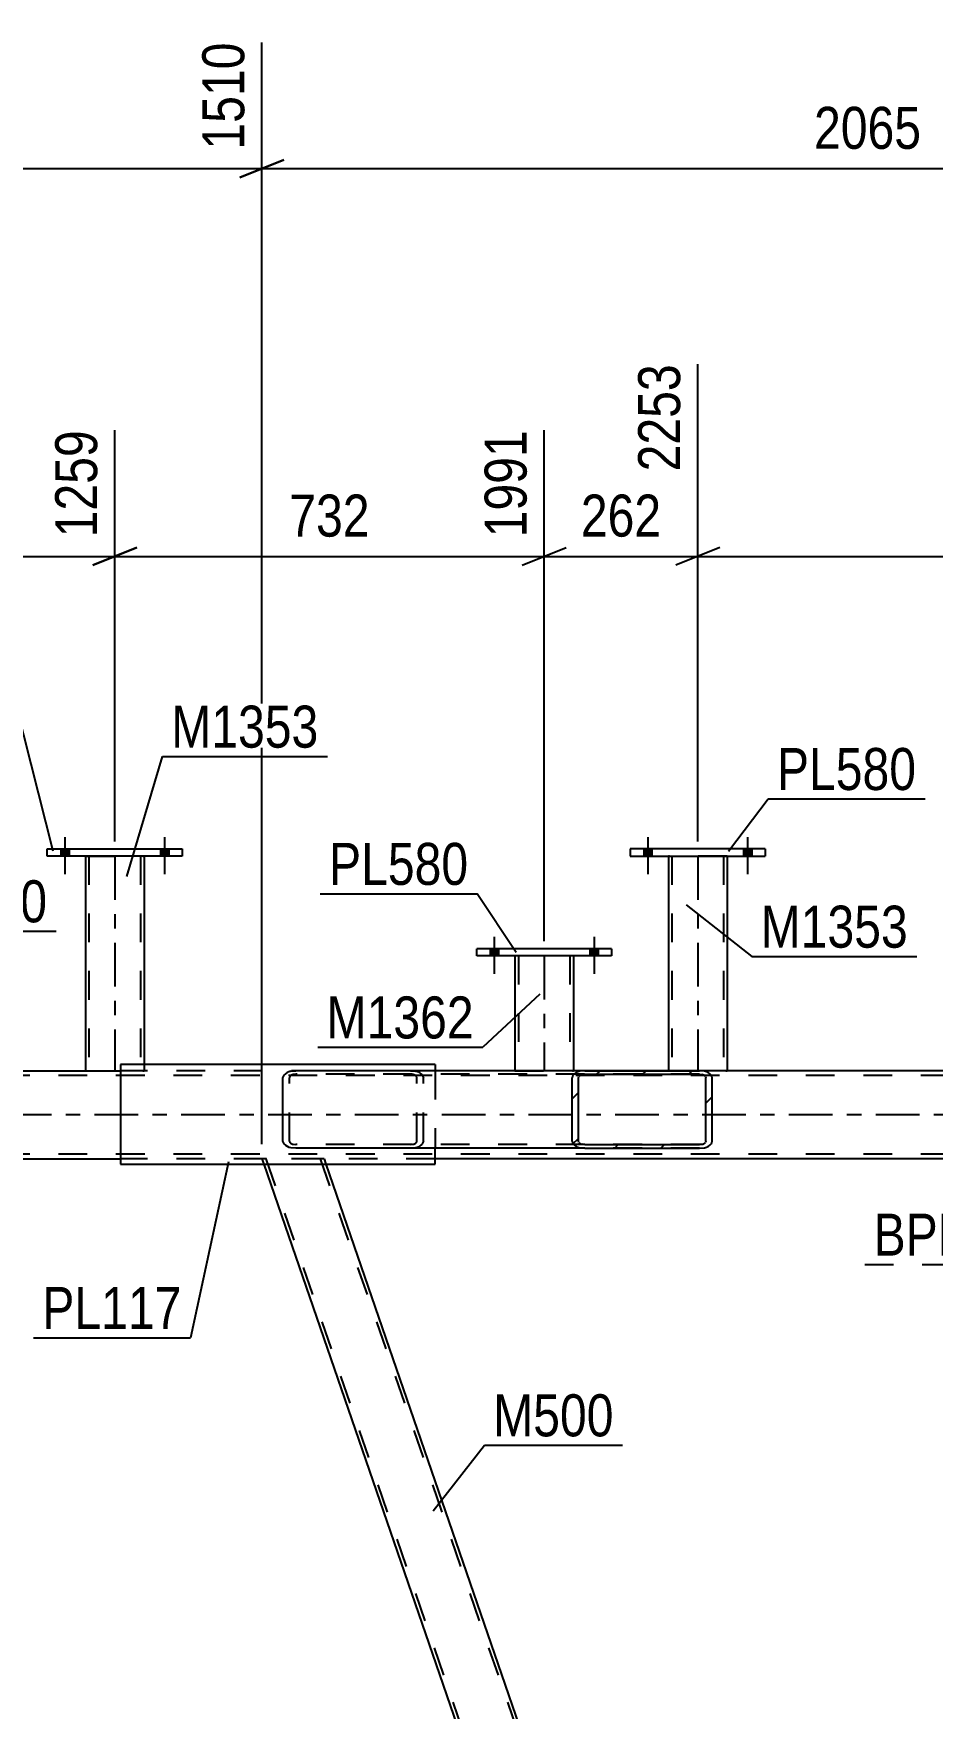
# Model space of a CAD drawing. Header units: millimetres. Extents: x -836 to 353, y -855 to -14.
# Drawn here: x -759.7 to -698.4, y -313.1 to -198.9 of the extents above; entities that cross this region are included whole.
import ezdxf

# ---------------------------------------------------------------- set-up
doc = ezdxf.new("R2010")
doc.units = ezdxf.units.MM
doc.linetypes.add('DXK_LINE_DOT2', pattern=[3.9198, 1.9599, -1.9599])
doc.linetypes.add('DXK_LINE_DOT3', pattern=[5.9187, 2.979, -0.9799, 0.9799, -0.9799])
doc.styles.add('Arial Narrow', font='ARIALN.TTF', dxfattribs={"height": 0.2})

# ---------------------------------------------------------------- blocks, each defined once
blk = doc.blocks.new('Part-570393895-1549 - 1253')
at = {"color": 2, "linetype": 'Continuous'}
for p, q in [((-753.72, -269.15), (-753.72, -275.95)), ((-732.28, -269.15), (-753.72, -269.15)), ((-732.28, -269.15), (-732.28, -269.58)), ((-732.28, -275.95), (-732.28, -274.86)), ((-753.72, -275.95), (-732.28, -275.95))]:
    blk.add_line(p, q, dxfattribs=at)
at = {"color": 7, "linetype": 'DXK_LINE_DOT2'}
blk.add_line((-732.28, -269.58), (-732.28, -274.86), dxfattribs=at)
blk = doc.blocks.new('Part-570393895-1615 - 1253')
at = {"linetype": 'Continuous'}
h = blk.add_hatch(dxfattribs=at)
h.set_pattern_fill('', scale=0.7, style=0, pattern_type=0)
h.set_pattern_definition([(45, (-722.8764, -274.5668), (-1.57154, 1.57154), [])])
h.paths.add_polyline_path([(-722.94, -274.38), (-722.88, -274.57), (-722.69, -274.72), (-722.41, -274.83), (-722.07, -274.86), (-714.25, -274.86), (-713.91, -274.83), (-713.63, -274.72), (-713.44, -274.57), (-713.38, -274.38), (-713.38, -270.06), (-713.44, -269.88), (-713.63, -269.72), (-713.91, -269.62), (-714.25, -269.58), (-722.07, -269.58), (-722.41, -269.62), (-722.69, -269.72), (-722.88, -269.88), (-722.94, -270.06)])
h.paths.add_polyline_path([(-722.47, -269.97), (-722.38, -269.89), (-722.24, -269.84), (-722.07, -269.82), (-714.25, -269.82), (-714.08, -269.84), (-713.94, -269.89), (-713.84, -269.97), (-713.81, -270.06), (-713.81, -274.38), (-713.84, -274.48), (-713.94, -274.55), (-714.08, -274.61), (-714.25, -274.62), (-722.07, -274.62), (-722.24, -274.6), (-722.38, -274.55), (-722.47, -274.47), (-722.51, -274.38), (-722.51, -270.06)])
at = {"color": 2, "linetype": 'Continuous'}
for p, q in [((-742.65, -270.06), (-742.58, -269.88)), ((-742.65, -274.38), (-742.65, -270.06)), ((-742.11, -269.62), (-741.78, -269.58)), ((-722.07, -269.58), (-741.78, -269.58)), ((-722.88, -269.88), (-722.94, -270.06)), ((-722.94, -274.38), (-722.94, -270.06)), ((-722.51, -270.06), (-722.47, -269.97)), ((-722.51, -274.38), (-722.51, -270.06)), ((-722.07, -269.58), (-722.41, -269.62)), ((-722.24, -269.84), (-722.07, -269.82)), ((-722.07, -269.58), (-714.25, -269.58)), ((-722.07, -269.82), (-714.25, -269.82)), ((-713.91, -269.62), (-714.25, -269.58)), ((-714.25, -269.82), (-714.08, -269.84)), ((-713.84, -269.97), (-713.81, -270.06)), ((-713.81, -274.38), (-713.81, -270.06)), ((-713.38, -270.06), (-713.44, -269.88)), ((-713.38, -274.38), (-713.38, -270.06)), ((-742.58, -274.57), (-742.65, -274.38)), ((-741.78, -274.86), (-742.11, -274.83)), ((-722.07, -274.86), (-741.78, -274.86)), ((-722.94, -274.38), (-722.88, -274.57)), ((-722.47, -274.47), (-722.51, -274.38)), ((-722.41, -274.83), (-722.07, -274.86)), ((-722.07, -274.62), (-722.24, -274.6)), ((-722.07, -274.62), (-714.25, -274.62)), ((-722.07, -274.86), (-714.25, -274.86)), ((-714.08, -274.61), (-714.25, -274.62)), ((-714.25, -274.86), (-713.91, -274.83)), ((-713.81, -274.38), (-713.84, -274.48)), ((-713.44, -274.57), (-713.38, -274.38))]:
    blk.add_line(p, q, dxfattribs=at)
at = {"color": 7, "linetype": 'DXK_LINE_DOT2'}
for p, q in [((-742.18, -269.97), (-742.21, -270.06)), ((-742.21, -274.38), (-742.21, -270.06)), ((-741.78, -269.82), (-741.95, -269.84)), ((-714.25, -269.82), (-741.78, -269.82)), ((-733.95, -269.58), (-733.62, -269.62)), ((-733.79, -269.84), (-733.95, -269.82)), ((-733.52, -270.06), (-733.55, -269.97)), ((-733.52, -274.38), (-733.52, -270.06)), ((-733.15, -269.88), (-733.08, -270.06)), ((-733.08, -274.38), (-733.08, -270.06)), ((-714.25, -269.58), (-722.07, -269.58)), ((-742.21, -274.38), (-742.18, -274.47)), ((-741.95, -274.6), (-741.78, -274.62)), ((-714.25, -274.62), (-741.78, -274.62)), ((-733.95, -274.62), (-733.79, -274.6)), ((-733.62, -274.83), (-733.95, -274.86)), ((-733.55, -274.47), (-733.52, -274.38)), ((-733.08, -274.38), (-733.15, -274.57)), ((-714.25, -274.86), (-722.07, -274.86))]:
    blk.add_line(p, q, dxfattribs=at)
at = {"color": 2, "linetype": 'Continuous'}
for centre, radius, start, end in [((-741.98, -270.42), 0.813, 99.5774, 138.2055), ((-722.27, -270.42), 0.813, 99.5774, 138.2055), ((-722.17, -270.24), 0.406, 99.5774, 138.2055), ((-714.15, -270.24), 0.406, 41.7863, 80.4144), ((-714.05, -270.42), 0.813, 41.7863, 80.4144), ((-741.98, -274.02), 0.813, 221.7863, 260.4144), ((-722.27, -274.03), 0.813, 221.7863, 260.4144), ((-722.17, -274.2), 0.406, 221.7863, 260.4144), ((-714.15, -274.2), 0.406, 279.5774, 318.2055), ((-714.05, -274.03), 0.813, 279.5774, 318.2055)]:
    blk.add_arc(centre, radius, start, end, dxfattribs=at)
at = {"color": 7, "linetype": 'DXK_LINE_DOT2'}
for centre, radius, start, end in [((-741.88, -270.24), 0.406, 99.5774, 138.2055), ((-733.85, -270.24), 0.406, 41.7863, 80.4144), ((-733.75, -270.42), 0.813, 41.7863, 80.4144), ((-741.88, -274.2), 0.406, 221.7863, 260.4144), ((-733.85, -274.2), 0.406, 279.5774, 318.2055), ((-733.75, -274.02), 0.813, 279.5774, 318.2055)]:
    blk.add_arc(centre, radius, start, end, dxfattribs=at)
blk = doc.blocks.new('Part-570393895-1580 - 1253')
at = {"color": 2, "linetype": 'Continuous'}
for p, q in [((-661.61, -275.96), (-699.74, -392.09)), ((-659.35, -275.96), (-658.35, -278.86)), ((-658.35, -278.86), (-696.48, -394.97)), ((-698.75, -394.97), (-699.74, -392.09))]:
    blk.add_line(p, q, dxfattribs=at)
at = {"color": 7, "linetype": 'DXK_LINE_DOT2'}
for p, q in [((-661.23, -275.58), (-699.62, -392.47)), ((-661.48, -275.58), (-661.61, -275.96)), ((-659.48, -275.58), (-661.48, -275.58)), ((-661.48, -275.58), (-661.45, -275.58)), ((-659.48, -275.58), (-659.35, -275.96)), ((-658.48, -278.48), (-696.86, -395.37)), ((-698.62, -395.37), (-698.75, -394.97)), ((-696.48, -394.97), (-696.61, -395.37)), ((-696.61, -395.37), (-698.62, -395.37))]:
    blk.add_line(p, q, dxfattribs=at)
blk = doc.blocks.new('Part-570393895-2031 - 1253')
at = {"color": 2, "linetype": 'Continuous'}
for p, q in [((-756.12, -254.94), (-756.12, -269.58)), ((-752.12, -254.94), (-752.12, -269.15))]:
    blk.add_line(p, q, dxfattribs=at)
at = {"color": 7, "linetype": 'DXK_LINE_DOT2'}
for p, q in [((-756.12, -254.94), (-752.12, -254.94)), ((-755.88, -254.94), (-755.88, -269.58)), ((-752.36, -254.94), (-752.36, -269.58)), ((-752.12, -269.15), (-752.12, -269.58)), ((-756.12, -269.58), (-756.12, -269.58)), ((-756.12, -269.58), (-752.12, -269.58))]:
    blk.add_line(p, q, dxfattribs=at)
at = {"color": 7, "linetype": 'DXK_LINE_DOT3'}
blk.add_line((-754.12, -254.94), (-754.12, -269.58), dxfattribs=at)
blk = doc.blocks.new('Part-570393895-1694 - 1253')
at = {"color": 7, "linetype": 'DXK_LINE_DOT2'}
for p, q in [((-739.85, -275.58), (-744.09, -275.58)), ((-744.09, -275.58), (-743.96, -275.95)), ((-744.09, -275.58), (-744.05, -275.58)), ((-743.83, -275.58), (-702.59, -395.37)), ((-740.11, -275.58), (-698.87, -395.37)), ((-739.85, -275.58), (-739.73, -275.95)), ((-699.74, -392.09), (-698.62, -395.37)), ((-702.99, -394.97), (-702.85, -395.37)), ((-698.62, -395.37), (-702.85, -395.37))]:
    blk.add_line(p, q, dxfattribs=at)
at = {"color": 2, "linetype": 'Continuous'}
for p, q in [((-743.96, -275.95), (-702.99, -394.97)), ((-739.73, -275.95), (-699.74, -392.09))]:
    blk.add_line(p, q, dxfattribs=at)
blk = doc.blocks.new('Bolt-570393895-1761 - 1253')
at = {"linetype": 'Continuous'}
for points in [[(-757.24, -254.46), (-757.8, -254.46), (-757.8, -254.94), (-757.24, -254.94)], [(-757.24, -254.46), (-757.8, -254.46), (-757.8, -254.94), (-757.24, -254.94)], [(-750.44, -254.46), (-751, -254.46), (-751, -254.94), (-750.44, -254.94)], [(-750.44, -254.46), (-751, -254.46), (-751, -254.94), (-750.44, -254.94)]]:
    blk.add_hatch(color=1, dxfattribs=at).paths.add_polyline_path(points)
at = {"color": 1, "linetype": 'Continuous'}
for p, q in [((-757.8, -254.46), (-757.8, -254.94)), ((-757.8, -254.46), (-757.8, -254.94)), ((-757.52, -253.66), (-757.52, -256.18)), ((-757.52, -253.66), (-757.52, -256.18)), ((-757.24, -254.46), (-757.24, -254.94)), ((-757.24, -254.46), (-757.24, -254.94)), ((-751, -254.46), (-751, -254.94)), ((-751, -254.46), (-751, -254.94)), ((-750.72, -253.66), (-750.72, -256.18)), ((-750.72, -253.66), (-750.72, -256.18)), ((-750.44, -254.46), (-750.44, -254.94)), ((-750.44, -254.46), (-750.44, -254.94))]:
    blk.add_line(p, q, dxfattribs=at)
blk = doc.blocks.new('Bolt-570393895-1779 - 1253')
at = {"linetype": 'Continuous'}
for points in [[(-727.96, -261.26), (-728.52, -261.26), (-728.52, -261.74), (-727.96, -261.74)], [(-727.96, -261.26), (-728.52, -261.26), (-728.52, -261.74), (-727.96, -261.74)], [(-721.16, -261.26), (-721.72, -261.26), (-721.72, -261.74), (-721.16, -261.74)], [(-721.16, -261.26), (-721.72, -261.26), (-721.72, -261.74), (-721.16, -261.74)]]:
    blk.add_hatch(color=1, dxfattribs=at).paths.add_polyline_path(points)
at = {"color": 1, "linetype": 'Continuous'}
for p, q in [((-728.52, -261.26), (-728.52, -261.74)), ((-728.52, -261.26), (-728.52, -261.74)), ((-728.24, -260.46), (-728.24, -262.98)), ((-728.24, -260.46), (-728.24, -262.98)), ((-727.96, -261.26), (-727.96, -261.74)), ((-727.96, -261.26), (-727.96, -261.74)), ((-721.72, -261.26), (-721.72, -261.74)), ((-721.72, -261.26), (-721.72, -261.74)), ((-721.44, -260.46), (-721.44, -262.98)), ((-721.44, -260.46), (-721.44, -262.98)), ((-721.16, -261.26), (-721.16, -261.74)), ((-721.16, -261.26), (-721.16, -261.74))]:
    blk.add_line(p, q, dxfattribs=at)
blk = doc.blocks.new('Bolt-570393895-1789 - 1253')
at = {"linetype": 'Continuous'}
for points in [[(-717.49, -254.46), (-718.05, -254.46), (-718.05, -254.94), (-717.49, -254.94)], [(-717.49, -254.46), (-718.05, -254.46), (-718.05, -254.94), (-717.49, -254.94)], [(-710.69, -254.46), (-711.25, -254.46), (-711.25, -254.94), (-710.69, -254.94)], [(-710.69, -254.46), (-711.25, -254.46), (-711.25, -254.94), (-710.69, -254.94)]]:
    blk.add_hatch(color=1, dxfattribs=at).paths.add_polyline_path(points)
at = {"color": 1, "linetype": 'Continuous'}
for p, q in [((-718.05, -254.46), (-718.05, -254.94)), ((-718.05, -254.46), (-718.05, -254.94)), ((-717.77, -253.66), (-717.77, -256.18)), ((-717.77, -253.66), (-717.77, -256.18)), ((-717.49, -254.46), (-717.49, -254.94)), ((-717.49, -254.46), (-717.49, -254.94)), ((-711.25, -254.46), (-711.25, -254.94)), ((-711.25, -254.46), (-711.25, -254.94)), ((-710.97, -253.66), (-710.97, -256.18)), ((-710.97, -253.66), (-710.97, -256.18)), ((-710.69, -254.46), (-710.69, -254.94)), ((-710.69, -254.46), (-710.69, -254.94))]:
    blk.add_line(p, q, dxfattribs=at)
blk = doc.blocks.new('Part-570393895-1840 - 1253')
at = {"color": 7, "linetype": 'DXK_LINE_DOT2'}
for p, q in [((-89.63, -269.9), (-804.47, -269.9)), ((-732.28, -269.58), (-753.72, -269.58)), ((-89.63, -275.26), (-804.47, -275.26)), ((-732.28, -275.58), (-753.72, -275.58))]:
    blk.add_line(p, q, dxfattribs=at)
at = {"color": 2, "linetype": 'Continuous'}
for p, q in [((-800.47, -269.58), (-753.72, -269.58)), ((-669.11, -269.58), (-732.28, -269.58)), ((-800.47, -275.58), (-753.72, -275.58)), ((-669.12, -275.58), (-732.28, -275.58))]:
    blk.add_line(p, q, dxfattribs=at)
at = {"color": 7, "linetype": 'DXK_LINE_DOT3'}
blk.add_line((-89.63, -272.58), (-804.47, -272.58), dxfattribs=at)
blk = doc.blocks.new('Part-570393895-1976 - 1253')
at = {"color": 2, "linetype": 'Continuous'}
for p, q in [((-726.84, -261.74), (-726.84, -269.58)), ((-722.84, -261.74), (-722.84, -269.58))]:
    blk.add_line(p, q, dxfattribs=at)
at = {"color": 7, "linetype": 'DXK_LINE_DOT2'}
for p, q in [((-722.84, -261.74), (-726.84, -261.74)), ((-726.6, -261.74), (-726.6, -269.59)), ((-723.08, -261.74), (-723.08, -269.58)), ((-726.84, -269.58), (-726.84, -269.59)), ((-726.84, -269.59), (-722.84, -269.58)), ((-722.84, -269.58), (-722.84, -269.58)), ((-722.84, -269.58), (-722.84, -269.58))]:
    blk.add_line(p, q, dxfattribs=at)
at = {"color": 7, "linetype": 'DXK_LINE_DOT3'}
blk.add_line((-724.84, -261.74), (-724.84, -269.59), dxfattribs=at)
blk = doc.blocks.new('Part-570393895-1981 - 1253')
at = {"color": 2, "linetype": 'Continuous'}
for p, q in [((-720.24, -261.26), (-729.44, -261.26)), ((-729.44, -261.74), (-729.44, -261.26)), ((-720.24, -261.26), (-720.24, -261.74)), ((-720.24, -261.74), (-729.44, -261.74))]:
    blk.add_line(p, q, dxfattribs=at)
blk = doc.blocks.new('Part-570393895-2024 - 1253')
at = {"color": 2, "linetype": 'Continuous'}
for p, q in [((-718.97, -254.46), (-718.97, -254.94)), ((-709.77, -254.46), (-718.97, -254.46)), ((-709.77, -254.46), (-709.77, -254.94)), ((-718.97, -254.94), (-709.77, -254.94))]:
    blk.add_line(p, q, dxfattribs=at)
blk = doc.blocks.new('Part-570393895-2036 - 1253')
at = {"color": 2, "linetype": 'Continuous'}
for p, q in [((-758.72, -254.46), (-749.52, -254.46)), ((-758.72, -254.94), (-758.72, -254.46)), ((-749.52, -254.46), (-749.52, -254.94)), ((-749.52, -254.94), (-758.72, -254.94))]:
    blk.add_line(p, q, dxfattribs=at)
blk = doc.blocks.new('Part-570393895-2082 - 1253')
at = {"color": 2, "linetype": 'Continuous'}
for p, q in [((-716.37, -254.94), (-716.37, -269.58)), ((-712.37, -254.94), (-712.37, -269.58))]:
    blk.add_line(p, q, dxfattribs=at)
at = {"color": 7, "linetype": 'DXK_LINE_DOT2'}
for p, q in [((-712.37, -254.94), (-716.37, -254.94)), ((-716.13, -254.94), (-716.13, -269.58)), ((-712.61, -254.94), (-712.61, -269.58)), ((-716.37, -269.58), (-716.37, -269.58)), ((-716.37, -269.58), (-712.37, -269.58)), ((-712.37, -269.58), (-712.37, -269.58)), ((-712.37, -269.58), (-712.37, -269.58))]:
    blk.add_line(p, q, dxfattribs=at)
at = {"color": 7, "linetype": 'DXK_LINE_DOT3'}
blk.add_line((-714.37, -254.94), (-714.37, -269.58), dxfattribs=at)
blk = doc.blocks.new('StraightDimension-570393895-15837 - 1253')
at = {"color": 7, "linetype": 'Continuous'}
for p, q in [((-714.37, -253.94), (-714.37, -221.4)), ((-675.61, -253.22), (-675.61, -221.4)), ((-712.87, -233.91), (-715.87, -235.11)), ((-677.11, -235.11), (-674.11, -233.91)), ((-714.37, -234.51), (-675.61, -234.51))]:
    blk.add_line(p, q, dxfattribs=at)
at = {"color": 0, "linetype": 'Continuous'}
blk.add_wipeout([(-676.21, -220.8), (-680.41, -220.8), (-680.41, -229.31), (-676.21, -229.31)], dxfattribs=at)
at = {"color": 0}
blk.add_wipeout([(-691.65, -233.76), (-691.65, -229.56), (-698.33, -229.56), (-698.33, -233.76)], dxfattribs=at)
at = {"color": 3, "linetype": 'Continuous', "style": 'Arial Narrow'}
blk.add_text('3221', height=2.863, rotation=90.0002, dxfattribs=at).set_placement((-676.81, -228.71))
at = {"color": 3, "style": 'Arial Narrow'}
blk.add_text('969', height=2.863, dxfattribs=at).set_placement((-697.73, -233.16))
blk = doc.blocks.new('StraightDimension-570393895-15840 - 1253')
at = {"color": 7, "linetype": 'Continuous'}
for p, q in [((-754.12, -253.94), (-754.12, -225.9)), ((-775.6, -261.09), (-775.6, -227.72)), ((-774.1, -233.91), (-777.1, -235.11)), ((-755.62, -235.11), (-752.62, -233.91)), ((-775.6, -234.51), (-754.12, -234.51))]:
    blk.add_line(p, q, dxfattribs=at)
at = {"color": 0}
blk.add_wipeout([(-761.52, -233.76), (-761.52, -229.56), (-768.2, -229.56), (-768.2, -233.76)], dxfattribs=at)
at = {"color": 3, "style": 'Arial Narrow'}
blk.add_text('537', height=2.863, dxfattribs=at).set_placement((-767.6, -233.16))
at = {"color": 0, "linetype": 'Continuous'}
blk.add_wipeout([(-754.72, -225.3), (-758.92, -225.3), (-758.92, -233.81), (-754.72, -233.81)], dxfattribs=at)
at = {"color": 3, "linetype": 'Continuous', "style": 'Arial Narrow'}
blk.add_text('1259', height=2.863, rotation=90.0002, dxfattribs=at).set_placement((-755.32, -233.21))
blk = doc.blocks.new('StraightDimension-570393895-2386 - 1253')
at = {"color": 7, "linetype": 'Continuous'}
for p, q in [((-744.09, -274.58), (-744.09, -199.46)), ((-804.47, -268.58), (-804.47, -204.94)), ((-802.97, -207.47), (-805.97, -208.67)), ((-745.59, -208.67), (-742.59, -207.47)), ((-804.47, -208.07), (-744.09, -208.07))]:
    blk.add_line(p, q, dxfattribs=at)
at = {"color": 0}
blk.add_wipeout([(-770.02, -207.32), (-770.02, -203.12), (-778.53, -203.12), (-778.53, -207.32)], dxfattribs=at)
at = {"color": 3, "style": 'Arial Narrow'}
blk.add_text('1510', height=2.863, dxfattribs=at).set_placement((-777.93, -206.72))
at = {"color": 0, "linetype": 'Continuous'}
for points in [[(-744.69, -198.86), (-748.89, -198.86), (-748.89, -207.37), (-744.69, -207.37)], [(-805.07, -204.34), (-809.27, -204.34), (-809.27, -207.37), (-805.07, -207.37)]]:
    blk.add_wipeout(points, dxfattribs=at)
at = {"color": 3, "linetype": 'Continuous', "style": 'Arial Narrow'}
for s, height, p in [('1510', 2.863, (-745.29, -206.77)), ('0', 2.86, (-805.67, -206.77))]:
    blk.add_text(s, height=height, rotation=90.0002, dxfattribs=at).set_placement(p)
blk = doc.blocks.new('StraightDimension-570393895-2394 - 1253')
at = {"color": 7, "linetype": 'Continuous'}
for p, q in [((-744.09, -274.58), (-744.09, -199.46)), ((-661.48, -274.58), (-661.48, -199.46)), ((-742.59, -207.47), (-745.59, -208.67)), ((-662.98, -208.67), (-659.98, -207.47)), ((-744.09, -208.07), (-661.48, -208.07))]:
    blk.add_line(p, q, dxfattribs=at)
at = {"color": 0}
blk.add_wipeout([(-698.53, -207.32), (-698.53, -203.12), (-707.04, -203.12), (-707.04, -207.32)], dxfattribs=at)
at = {"color": 3, "style": 'Arial Narrow'}
blk.add_text('2065', height=2.863, dxfattribs=at).set_placement((-706.44, -206.72))
at = {"color": 0, "linetype": 'Continuous'}
blk.add_wipeout([(-662.08, -198.86), (-666.28, -198.86), (-666.28, -207.37), (-662.08, -207.37)], dxfattribs=at)
at = {"color": 3, "linetype": 'Continuous', "style": 'Arial Narrow'}
blk.add_text('3575', height=2.863, rotation=90.0002, dxfattribs=at).set_placement((-662.68, -206.77))
blk = doc.blocks.new('StraightDimension-570393895-15839 - 1253')
at = {"color": 7, "linetype": 'Continuous'}
for p, q in [((-754.12, -253.94), (-754.12, -225.9)), ((-724.84, -260.74), (-724.84, -225.9)), ((-752.62, -233.91), (-755.62, -235.11)), ((-726.34, -235.11), (-723.34, -233.91)), ((-754.12, -234.51), (-724.84, -234.51))]:
    blk.add_line(p, q, dxfattribs=at)
at = {"color": 0}
blk.add_wipeout([(-736.14, -233.76), (-736.14, -229.56), (-742.82, -229.56), (-742.82, -233.76)], dxfattribs=at)
at = {"color": 3, "style": 'Arial Narrow'}
blk.add_text('732', height=2.863, dxfattribs=at).set_placement((-742.22, -233.16))
at = {"color": 0, "linetype": 'Continuous'}
blk.add_wipeout([(-725.44, -225.3), (-729.64, -225.3), (-729.64, -233.81), (-725.44, -233.81)], dxfattribs=at)
at = {"color": 3, "linetype": 'Continuous', "style": 'Arial Narrow'}
blk.add_text('1991', height=2.863, rotation=90.0002, dxfattribs=at).set_placement((-726.04, -233.21))
blk = doc.blocks.new('StraightDimension-570393895-15838 - 1253')
at = {"color": 7, "linetype": 'Continuous'}
for p, q in [((-714.37, -253.94), (-714.37, -221.4)), ((-724.84, -260.74), (-724.84, -225.9)), ((-726.34, -235.11), (-723.34, -233.91)), ((-712.87, -233.91), (-715.87, -235.11)), ((-724.84, -234.51), (-714.37, -234.51))]:
    blk.add_line(p, q, dxfattribs=at)
at = {"color": 0}
blk.add_wipeout([(-716.26, -233.76), (-716.26, -229.56), (-722.94, -229.56), (-722.94, -233.76)], dxfattribs=at)
at = {"color": 3, "style": 'Arial Narrow'}
blk.add_text('262', height=2.863, dxfattribs=at).set_placement((-722.34, -233.16))
at = {"color": 0, "linetype": 'Continuous'}
blk.add_wipeout([(-714.97, -220.8), (-719.17, -220.8), (-719.17, -229.31), (-714.97, -229.31)], dxfattribs=at)
at = {"color": 3, "linetype": 'Continuous', "style": 'Arial Narrow'}
blk.add_text('2253', height=2.863, rotation=90.0002, dxfattribs=at).set_placement((-715.57, -228.71))
blk = doc.blocks.new('Mark-570393895-1545 - 1253')
at = {"color": 30, "linetype": 'Continuous'}
for p in [(-746.36, -275.79), (-759.66, -287.79)]:
    blk.add_line(p, (-748.95, -287.79), dxfattribs=at)
at = {"color": 0}
blk.add_wipeout([(-749.55, -287.19), (-749.55, -284.19), (-759.06, -284.19), (-759.06, -287.19)], dxfattribs=at)
blk.add_wipeout([(-749.55, -287.19), (-749.55, -284.19), (-759.06, -284.19), (-759.06, -287.19)], dxfattribs=at)
at = {"color": 3, "style": 'Arial Narrow'}
blk.add_text('PL117', height=2.863, dxfattribs=at).set_placement((-759.06, -287.19))
blk = doc.blocks.new('Mark-570393895-2058 - 1253')
at = {"color": 30, "linetype": 'DXK_LINE_DOT2'}
for p in [(-671.76, -264.28), (-702.98, -282.79)]:
    blk.add_line(p, (-693.75, -282.79), dxfattribs=at)
at = {"color": 0}
blk.add_wipeout([(-694.35, -282.19), (-694.35, -279.19), (-702.38, -279.19), (-702.38, -282.19)], dxfattribs=at)
blk.add_wipeout([(-694.35, -282.19), (-694.35, -279.19), (-702.38, -279.19), (-702.38, -282.19)], dxfattribs=at)
at = {"color": 3, "style": 'Arial Narrow'}
blk.add_text('BPL9', height=2.863, dxfattribs=at).set_placement((-702.38, -282.19))
blk = doc.blocks.new('Mark-570393895-1690 - 1253')
at = {"color": 30, "linetype": 'Continuous'}
for p, q in [((-732.42, -299.59), (-728.92, -295.11)), ((-728.92, -295.11), (-719.49, -295.11))]:
    blk.add_line(p, q, dxfattribs=at)
at = {"color": 0}
blk.add_wipeout([(-720.09, -294.51), (-720.09, -291.51), (-728.32, -291.51), (-728.32, -294.51)], dxfattribs=at)
blk.add_wipeout([(-720.09, -294.51), (-720.09, -291.51), (-728.32, -291.51), (-728.32, -294.51)], dxfattribs=at)
at = {"color": 3, "style": 'Arial Narrow'}
blk.add_text('M500', height=2.863, dxfattribs=at).set_placement((-728.32, -294.51))
blk = doc.blocks.new('Mark-570393895-1960 - 1253')
at = {"color": 30, "linetype": 'Continuous'}
for p, q in [((-771.34, -261.49), (-768.82, -260.06)), ((-768.82, -260.06), (-758.12, -260.06))]:
    blk.add_line(p, q, dxfattribs=at)
at = {"color": 0}
blk.add_wipeout([(-758.72, -259.46), (-758.72, -256.46), (-768.22, -256.46), (-768.22, -259.46)], dxfattribs=at)
blk.add_wipeout([(-758.72, -259.46), (-758.72, -256.46), (-768.22, -256.46), (-768.22, -259.46)], dxfattribs=at)
at = {"color": 3, "style": 'Arial Narrow'}
blk.add_text('PL580', height=2.863, dxfattribs=at).set_placement((-768.22, -259.46))
blk = doc.blocks.new('Mark-570393895-1972 - 1253')
at = {"color": 30, "linetype": 'Continuous'}
for p in [(-725.14, -264.35), (-740.28, -267.98)]:
    blk.add_line(p, (-729.03, -267.98), dxfattribs=at)
at = {"color": 0}
blk.add_wipeout([(-729.63, -267.38), (-729.63, -264.38), (-739.68, -264.38), (-739.68, -267.38)], dxfattribs=at)
blk.add_wipeout([(-729.63, -267.38), (-729.63, -264.38), (-739.68, -264.38), (-739.68, -267.38)], dxfattribs=at)
at = {"color": 3, "style": 'Arial Narrow'}
blk.add_text('M1362', height=2.863, dxfattribs=at).set_placement((-739.68, -267.38))
blk = doc.blocks.new('Mark-570393895-1977 - 1253')
at = {"color": 30, "linetype": 'Continuous'}
for p in [(-740.11, -257.51), (-726.75, -261.53)]:
    blk.add_line(p, (-729.4, -257.51), dxfattribs=at)
at = {"color": 0}
blk.add_wipeout([(-730, -256.91), (-730, -253.91), (-739.51, -253.91), (-739.51, -256.91)], dxfattribs=at)
blk.add_wipeout([(-730, -256.91), (-730, -253.91), (-739.51, -253.91), (-739.51, -256.91)], dxfattribs=at)
at = {"color": 3, "style": 'Arial Narrow'}
blk.add_text('PL580', height=2.863, dxfattribs=at).set_placement((-739.51, -256.91))
blk = doc.blocks.new('Mark-570393895-2020 - 1253')
at = {"color": 30, "linetype": 'Continuous'}
for p, q in [((-712.28, -254.6), (-709.57, -251.04)), ((-709.57, -251.04), (-698.87, -251.04))]:
    blk.add_line(p, q, dxfattribs=at)
at = {"color": 0}
blk.add_wipeout([(-699.47, -250.44), (-699.47, -247.44), (-708.97, -247.44), (-708.97, -250.44)], dxfattribs=at)
blk.add_wipeout([(-699.47, -250.44), (-699.47, -247.44), (-708.97, -247.44), (-708.97, -250.44)], dxfattribs=at)
at = {"color": 3, "style": 'Arial Narrow'}
blk.add_text('PL580', height=2.863, dxfattribs=at).set_placement((-708.97, -250.44))
blk = doc.blocks.new('Mark-570393895-2027 - 1253')
at = {"color": 30, "linetype": 'Continuous'}
for p, q in [((-753.29, -256.33), (-750.87, -248.15)), ((-750.87, -248.15), (-739.62, -248.15))]:
    blk.add_line(p, q, dxfattribs=at)
at = {"color": 0}
blk.add_wipeout([(-740.22, -247.55), (-740.22, -244.55), (-750.27, -244.55), (-750.27, -247.55)], dxfattribs=at)
blk.add_wipeout([(-740.22, -247.55), (-740.22, -244.55), (-750.27, -244.55), (-750.27, -247.55)], dxfattribs=at)
at = {"color": 3, "style": 'Arial Narrow'}
blk.add_text('M1353', height=2.863, dxfattribs=at).set_placement((-750.27, -247.55))
blk = doc.blocks.new('Mark-570393895-2032 - 1253')
at = {"color": 30, "linetype": 'Continuous'}
for p in [(-771.51, -244.72), (-758.33, -254.6)]:
    blk.add_line(p, (-760.81, -244.72), dxfattribs=at)
at = {"color": 0}
blk.add_wipeout([(-761.41, -244.12), (-761.41, -241.12), (-770.91, -241.12), (-770.91, -244.12)], dxfattribs=at)
blk.add_wipeout([(-761.41, -244.12), (-761.41, -241.12), (-770.91, -241.12), (-770.91, -244.12)], dxfattribs=at)
at = {"color": 3, "style": 'Arial Narrow'}
blk.add_text('PL580', height=2.863, dxfattribs=at).set_placement((-770.91, -244.12))
blk = doc.blocks.new('Mark-570393895-2078 - 1253')
at = {"color": 30, "linetype": 'Continuous'}
for p, q in [((-715.16, -258.26), (-710.68, -261.79)), ((-710.68, -261.79), (-699.43, -261.79))]:
    blk.add_line(p, q, dxfattribs=at)
at = {"color": 0}
blk.add_wipeout([(-700.03, -261.19), (-700.03, -258.19), (-710.08, -258.19), (-710.08, -261.19)], dxfattribs=at)
blk.add_wipeout([(-700.03, -261.19), (-700.03, -258.19), (-710.08, -258.19), (-710.08, -261.19)], dxfattribs=at)
at = {"color": 3, "style": 'Arial Narrow'}
blk.add_text('M1353', height=2.863, dxfattribs=at).set_placement((-710.08, -261.19))

msp = doc.modelspace()

# ---------------------------------------------------------------- block references
for name in ['Part-570393895-2036 - 1253', 'Bolt-570393895-1761 - 1253', 'Part-570393895-2024 - 1253', 'Bolt-570393895-1789 - 1253', 'Part-570393895-2031 - 1253', 'Part-570393895-2082 - 1253', 'Part-570393895-1981 - 1253', 'Bolt-570393895-1779 - 1253', 'Part-570393895-1976 - 1253', 'Part-570393895-1549 - 1253', 'Part-570393895-1840 - 1253', 'Part-570393895-1615 - 1253', 'Part-570393895-1694 - 1253', 'Part-570393895-1580 - 1253']:
    msp.add_blockref(name, (0, 0))

# ---------------------------------------------------------------- next in the draw order: block references
for name in ['StraightDimension-570393895-15837 - 1253', 'StraightDimension-570393895-15840 - 1253', 'Mark-570393895-1545 - 1253', 'Mark-570393895-1690 - 1253']:
    msp.add_blockref(name, (0, 0))

# ---------------------------------------------------------------- next in the draw order: block references
msp.add_blockref('StraightDimension-570393895-2386 - 1253', (0, 0))

# ---------------------------------------------------------------- next in the draw order: block references
for name in ['StraightDimension-570393895-2394 - 1253', 'Mark-570393895-2032 - 1253', 'Mark-570393895-1960 - 1253']:
    msp.add_blockref(name, (0, 0))

# ---------------------------------------------------------------- next in the draw order: block references
for name in ['StraightDimension-570393895-15839 - 1253', 'Mark-570393895-2020 - 1253', 'Mark-570393895-1972 - 1253', 'Mark-570393895-2058 - 1253']:
    msp.add_blockref(name, (0, 0))

# ---------------------------------------------------------------- next in the draw order: block references
msp.add_blockref('StraightDimension-570393895-15838 - 1253', (0, 0))

# ---------------------------------------------------------------- next in the draw order: block references
for name in ['Mark-570393895-1977 - 1253', 'Mark-570393895-2078 - 1253']:
    msp.add_blockref(name, (0, 0))

# ---------------------------------------------------------------- next in the draw order: block references
msp.add_blockref('Mark-570393895-2027 - 1253', (0, 0))

doc.saveas('drawing.dxf')
